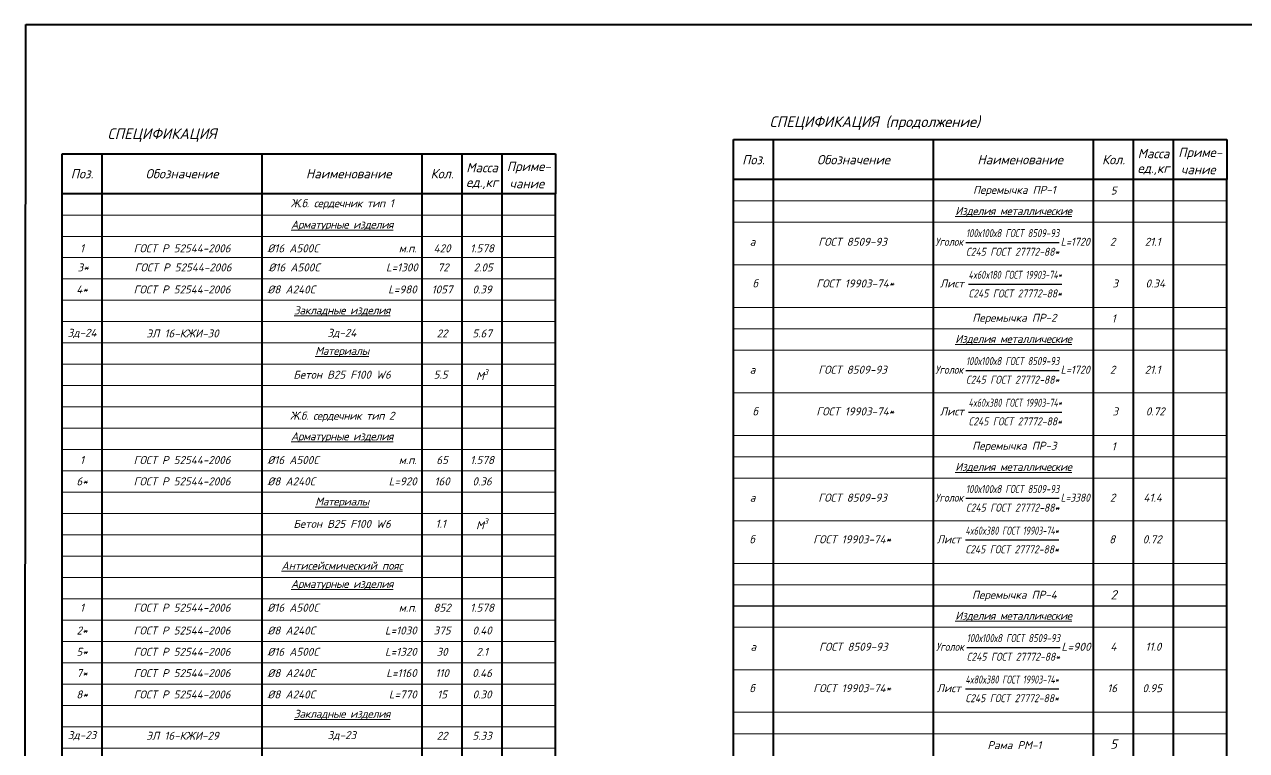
# Model space of a CAD drawing. Header units: millimetres. Extents: x -69292 to 68568, y 17750 to 120236.
# Drawn here: x -5269 to 40553, y 92992 to 120236 of the extents above; entities that cross this region are included whole.
import ezdxf
from ezdxf.enums import TextEntityAlignment as Align

# ---------------------------------------------------------------- set-up
doc = ezdxf.new("R2010")
doc.units = ezdxf.units.MM
doc.layers.get('0').update_dxf_attribs({"lineweight": 5})
doc.layers.add('#Текст', color=7, linetype='Continuous')
for name, color, linetype, lineweight in [('#Техт', 7, 'Continuous', 18), ('k_ Рамка', 251, 'Continuous', 40), ('Штриховка', 7, 'Continuous', 25)]:
    doc.layers.add(name, color=color, linetype=linetype, lineweight=lineweight)
doc.styles.add('STEP PR', font='isocpeui.ttf')

# ---------------------------------------------------------------- blocks, each defined once
blk = doc.blocks.new('vcBlockST6-2-1')
at = {"color": 0, "linetype": 'ByBlock', "lineweight": -2}
blk.add_line((87.5, -8), (122.5, -8), dxfattribs=at)
at = {"color": 0, "linetype": 'ByBlock', "lineweight": -2, "style": 'STEP PR', "flags": 1}
for tag in ['CLASS', 'GOST', 'FILE', 'IDD']:
    blk.add_attdef(tag, text='', height=300, dxfattribs=at).set_placement((0, 0), align=Align.RIGHT)
at = {"color": 0, "linetype": 'ByBlock', "lineweight": -2, "style": 'STEP PR'}
for tag, p, p2 in [('НАИМЕНОВАНИЕ', (87.5, -6), (122.5, -6)), ('ПОЗИЦИЯ', (0.75, -9.25), (14.25, -9.25)), ('ОБОЗНАЧЕНИЕ', (15.75, -9.25), (74.25, -9.25)), ('ПРОФИЛЬ', (76, -9.25), (86.5, -9.25)), ('ДЛИНА', (123, -9.25), (134, -9.25)), ('КОЛИЧЕСТВО', (135.75, -9.25), (149.25, -9.25)), ('МАССА', (150.75, -9.25), (164.25, -9.25)), ('ПРИМЕЧАНИЕ', (165.75, -9.25), (184.25, -9.25)), ('СТАЛЬ', (87.5, -13), (122.5, -13))]:
    blk.add_attdef(tag, text='', height=300, dxfattribs=at).set_placement(p, p2, align=Align.FIT)
blk = doc.blocks.new('vcBlockST6-1-1')
at = {"color": 0, "linetype": 'ByBlock', "lineweight": -2, "style": 'STEP PR', "flags": 1}
for tag in ['CLASS', 'GOST', 'FILE', 'IDD']:
    blk.add_attdef(tag, text='', height=300, dxfattribs=at).set_placement((0, 0), align=Align.RIGHT)
at = {"color": 0, "linetype": 'ByBlock', "lineweight": -2, "style": 'STEP PR'}
blk.add_attdef('ДЛИНА', text='', height=300, dxfattribs=at).set_placement((133, -6), align=Align.RIGHT)
for tag, p, p2 in [('ПОЗИЦИЯ', (0.75, -6), (14.25, -6)), ('ОБОЗНАЧЕНИЕ', (15.75, -6), (74.25, -6)), ('КОЛИЧЕСТВО', (135.75, -6), (149.25, -6)), ('МАССА', (150.75, -6), (164.25, -6)), ('ПРИМЕЧАНИЕ', (165.75, -6), (184.25, -6))]:
    blk.add_attdef(tag, text='', height=300, dxfattribs=at).set_placement(p, p2, align=Align.FIT)
blk.add_attdef('НАИМЕНОВАНИЕ', (77, -6), '', height=300, dxfattribs=at)

msp = doc.modelspace()

# ---------------------------------------------------------------- linework, layer by layer
at = {"color": 8, "lineweight": 13}
for p, q in [((39814.9, 114412.1), (21314.9, 114412.1)), ((39814.9, 113612.1), (21314.9, 113612.1)), ((39814.9, 113612.1), (21314.9, 113612.1)), ((14640.7, 113085.1), (-3859.3, 113085.1)), ((39814.9, 112812.1), (21314.9, 112812.1)), ((14640.7, 112285.1), (-3859.3, 112285.1)), ((14640.7, 111485.1), (-3859.3, 111485.1)), ((39814.9, 111212.1), (21314.9, 111212.1)), ((14640.7, 110685.1), (-3859.3, 110685.1)), ((14640.7, 109885.1), (-3859.3, 109885.1)), ((39814.9, 109612.1), (21314.9, 109612.1)), ((14640.7, 109085.1), (-3859.3, 109085.1)), ((39814.9, 108812.1), (21314.9, 108812.1)), ((14640.7, 108285.1), (-3859.3, 108285.1)), ((39814.9, 108012.1), (21314.9, 108012.1)), ((14640.7, 107485.1), (-3859.3, 107485.1)), ((14640.7, 106685.1), (-3859.3, 106685.1)), ((39814.9, 106412.1), (21314.9, 106412.1)), ((14640.7, 105885.1), (-3859.3, 105885.1)), ((14640.7, 105885.1), (-3859.3, 105885.1)), ((14640.7, 105085.1), (-3859.3, 105085.1)), ((39814.9, 104812.1), (21314.9, 104812.1)), ((14640.7, 104285.1), (-3859.3, 104285.1)), ((39814.9, 104012.1), (21314.9, 104012.1)), ((14640.7, 103485.1), (-3859.3, 103485.1)), ((39814.9, 103212.1), (21314.9, 103212.1)), ((14640.7, 102685.1), (-3859.3, 102685.1)), ((14640.7, 102685.1), (-3859.3, 102685.1)), ((14640.7, 101885.1), (-3859.3, 101885.1)), ((39814.9, 101612.1), (21314.9, 101612.1)), ((14640.7, 101085.1), (-3859.3, 101085.1)), ((14640.7, 100285.1), (-3859.3, 100285.1)), ((39814.9, 100012.1), (21314.9, 100012.1)), ((14640.7, 99485.1), (-3859.3, 99485.1)), ((14640.7, 99485.1), (-3859.3, 99485.1)), ((39814.9, 99212.1), (21314.9, 99212.1)), ((14640.7, 98685.1), (-3859.3, 98685.1)), ((39814.9, 98419.5), (21314.9, 98419.5)), ((39814.9, 98419.5), (21314.9, 98419.5)), ((39814.9, 98412.1), (21314.9, 98412.1)), ((14640.7, 97885.1), (-3859.3, 97885.1)), ((39814.9, 97619.5), (21314.9, 97619.5)), ((14640.7, 97085.1), (-3859.3, 97085.1)), ((14640.7, 96285.1), (-3859.3, 96285.1)), ((39814.9, 96019.5), (21314.9, 96019.5)), ((14640.7, 95485.1), (-3859.3, 95485.1)), ((14640.7, 94685.1), (-3859.3, 94685.1)), ((39814.9, 94426.8), (21314.9, 94426.8)), ((14640.7, 93885.1), (-3859.3, 93885.1)), ((39814.9, 93619.5), (21314.9, 93619.5)), ((39814.9, 93619.5), (21314.9, 93619.5)), ((14640.7, 93085.1), (-3859.3, 93085.1))]:
    msp.add_line(p, q, dxfattribs=at)
at = {"color": 3, "lineweight": 40}
msp.add_lwpolyline([(-5222.3, 120235.7), (68567.9, 120235.7), (68521.6, 66268.4), (-5268.6, 66268.4)], close=True, dxfattribs=at)
at = {"layer": 'k_ Рамка'}
for p, q in [((21314.9, 115912.1), (39814.9, 115912.1)), ((21314.9, 114412.1), (21314.9, 115912.1)), ((22814.9, 114412.1), (22814.9, 115912.1)), ((28814.9, 114412.1), (28814.9, 115912.1)), ((34814.9, 114412.1), (34814.9, 115912.1)), ((36314.9, 114412.1), (36314.9, 115912.1)), ((37814.9, 114412.1), (37814.9, 115912.1)), ((39814.9, 115912.1), (39814.9, 114412.1)), ((-3859.3, 115385.1), (14640.7, 115385.1)), ((-3859.3, 113885.1), (-3859.3, 115385.1)), ((-2359.3, 113885.1), (-2359.3, 115385.1)), ((3640.7, 113885.1), (3640.7, 115385.1)), ((9640.7, 113885.1), (9640.7, 115385.1)), ((11140.7, 113885.1), (11140.7, 115385.1)), ((12640.7, 113885.1), (12640.7, 115385.1)), ((14640.7, 115385.1), (14640.7, 113885.1)), ((21314.9, 75219.5), (21314.9, 114412.1)), ((39814.9, 114412.1), (21314.9, 114412.1)), ((22814.9, 76019.5), (22814.9, 114412.1)), ((28814.9, 76019.5), (28814.9, 114412.1)), ((34814.9, 76019.5), (34814.9, 114412.1)), ((36314.9, 76019.5), (36314.9, 114412.1)), ((37814.9, 76019.5), (37814.9, 114412.1)), ((39814.9, 75219.5), (39814.9, 114412.1)), ((-3859.3, 74685.1), (-3859.3, 113885.1)), ((14640.7, 113885.1), (-3859.3, 113885.1)), ((-2359.3, 74685.1), (-2359.3, 113885.1)), ((3640.7, 77885.1), (3640.7, 113885.1)), ((9640.7, 74685.1), (9640.7, 113885.1)), ((11140.7, 74685.1), (11140.7, 113885.1)), ((12640.7, 74685.1), (12640.7, 113885.1)), ((14640.7, 74685.1), (14640.7, 113885.1))]:
    msp.add_line(p, q, dxfattribs=at)

# ---------------------------------------------------------------- block references
at = {"layer": '#Текст'}
ref = msp.add_blockref('vcBlockST6-1-1', (-3859.3, 112285.1), dxfattribs=dict(at, xscale=100, yscale=100))
ref.add_attrib('ПОЗИЦИЯ', '1', dxfattribs={"layer": '0', "color": 0, "linetype": 'ByBlock', "lineweight": -2, "height": 300, "style": 'STEP PR'}).set_placement((-3109.3, 111685.1), align=Align.CENTER)
ref.add_attrib('ОБОЗНАЧЕНИЕ', 'ГОСТ Р 52544-2006', dxfattribs={"layer": '0', "color": 0, "linetype": 'ByBlock', "lineweight": -2, "height": 300, "style": 'STEP PR'}).set_placement((640.7, 111685.1), align=Align.CENTER)
ref.add_attrib('НАИМЕНОВАНИЕ', '%%C16 A500C', (3840.7, 111685.1), dxfattribs={"layer": '0', "color": 0, "linetype": 'ByBlock', "lineweight": -2, "height": 300, "style": 'STEP PR'})
ref.add_attrib('ДЛИНА', 'м.п.', dxfattribs={"layer": '0', "color": 0, "linetype": 'ByBlock', "lineweight": -2, "height": 300, "style": 'STEP PR'}).set_placement((9440.7, 111685.1), align=Align.RIGHT)
ref.add_attrib('КОЛИЧЕСТВО', '420', dxfattribs={"layer": '0', "color": 0, "linetype": 'ByBlock', "lineweight": -2, "height": 300, "style": 'STEP PR'}).set_placement((10390.7, 111685.1), align=Align.CENTER)
ref.add_attrib('МАССА', '1.578', dxfattribs={"layer": '0', "color": 0, "linetype": 'ByBlock', "lineweight": -2, "height": 300, "style": 'STEP PR'}).set_placement((11890.7, 111685.1), align=Align.CENTER)
ref = msp.add_blockref('vcBlockST6-1-1', (-3820.4, 111568.8), dxfattribs=dict(at, xscale=100, yscale=100))
ref.add_attrib('ПОЗИЦИЯ', '3*', dxfattribs={"layer": '0', "color": 0, "linetype": 'ByBlock', "lineweight": -2, "height": 300, "style": 'STEP PR'}).set_placement((-3070.4, 110968.8), align=Align.CENTER)
ref.add_attrib('ОБОЗНАЧЕНИЕ', 'ГОСТ Р 52544-2006', dxfattribs={"layer": '0', "color": 0, "linetype": 'ByBlock', "lineweight": -2, "height": 300, "style": 'STEP PR'}).set_placement((679.6, 110968.8), align=Align.CENTER)
ref.add_attrib('НАИМЕНОВАНИЕ', '%%C16 A500C', (3879.6, 110968.8), dxfattribs={"layer": '0', "color": 0, "linetype": 'ByBlock', "lineweight": -2, "height": 300, "style": 'STEP PR'})
ref.add_attrib('ДЛИНА', 'L=1300', dxfattribs={"layer": '0', "color": 0, "linetype": 'ByBlock', "lineweight": -2, "height": 300, "style": 'STEP PR'}).set_placement((9479.6, 110968.8), align=Align.RIGHT)
ref.add_attrib('КОЛИЧЕСТВО', '72', dxfattribs={"layer": '0', "color": 0, "linetype": 'ByBlock', "lineweight": -2, "height": 300, "style": 'STEP PR'}).set_placement((10429.6, 110968.8), align=Align.CENTER)
ref.add_attrib('МАССА', '2.05', dxfattribs={"layer": '0', "color": 0, "linetype": 'ByBlock', "lineweight": -2, "height": 300, "style": 'STEP PR'}).set_placement((11929.6, 110968.8), align=Align.CENTER)
ref = msp.add_blockref('vcBlockST6-1-1', (-3859.3, 110741.6), dxfattribs=dict(at, xscale=100, yscale=100))
ref.add_attrib('ПОЗИЦИЯ', '4*', dxfattribs={"layer": '0', "color": 0, "linetype": 'ByBlock', "lineweight": -2, "height": 300, "style": 'STEP PR'}).set_placement((-3109.3, 110141.6), align=Align.CENTER)
ref.add_attrib('ОБОЗНАЧЕНИЕ', 'ГОСТ Р 52544-2006', dxfattribs={"layer": '0', "color": 0, "linetype": 'ByBlock', "lineweight": -2, "height": 300, "style": 'STEP PR'}).set_placement((640.7, 110141.6), align=Align.CENTER)
ref.add_attrib('НАИМЕНОВАНИЕ', '%%C8 A240C', (3840.7, 110141.6), dxfattribs={"layer": '0', "color": 0, "linetype": 'ByBlock', "lineweight": -2, "height": 300, "style": 'STEP PR'})
ref.add_attrib('ДЛИНА', 'L=980', dxfattribs={"layer": '0', "color": 0, "linetype": 'ByBlock', "lineweight": -2, "height": 300, "style": 'STEP PR'}).set_placement((9440.7, 110141.6), align=Align.RIGHT)
ref.add_attrib('КОЛИЧЕСТВО', '1057', dxfattribs={"layer": '0', "color": 0, "linetype": 'ByBlock', "lineweight": -2, "height": 300, "style": 'STEP PR'}).set_placement((10390.7, 110141.6), align=Align.CENTER)
ref.add_attrib('МАССА', '0.39', dxfattribs={"layer": '0', "color": 0, "linetype": 'ByBlock', "lineweight": -2, "height": 300, "style": 'STEP PR'}).set_placement((11890.7, 110141.6), align=Align.CENTER)
ref = msp.add_blockref('vcBlockST6-1-1', (-3859.3, 104341.6), dxfattribs=dict(at, xscale=100, yscale=100))
ref.add_attrib('ПОЗИЦИЯ', '1', dxfattribs={"layer": '0', "color": 0, "linetype": 'ByBlock', "lineweight": -2, "height": 300, "style": 'STEP PR'}).set_placement((-3109.3, 103741.6), align=Align.CENTER)
ref.add_attrib('ОБОЗНАЧЕНИЕ', 'ГОСТ Р 52544-2006', dxfattribs={"layer": '0', "color": 0, "linetype": 'ByBlock', "lineweight": -2, "height": 300, "style": 'STEP PR'}).set_placement((640.7, 103741.6), align=Align.CENTER)
ref.add_attrib('НАИМЕНОВАНИЕ', '%%C16 A500C', (3840.7, 103741.6), dxfattribs={"layer": '0', "color": 0, "linetype": 'ByBlock', "lineweight": -2, "height": 300, "style": 'STEP PR'})
ref.add_attrib('ДЛИНА', 'м.п.', dxfattribs={"layer": '0', "color": 0, "linetype": 'ByBlock', "lineweight": -2, "height": 300, "style": 'STEP PR'}).set_placement((9440.7, 103741.6), align=Align.RIGHT)
ref.add_attrib('КОЛИЧЕСТВО', '65', dxfattribs={"layer": '0', "color": 0, "linetype": 'ByBlock', "lineweight": -2, "height": 300, "style": 'STEP PR'}).set_placement((10390.7, 103741.6), align=Align.CENTER)
ref.add_attrib('МАССА', '1.578', dxfattribs={"layer": '0', "color": 0, "linetype": 'ByBlock', "lineweight": -2, "height": 300, "style": 'STEP PR'}).set_placement((11890.7, 103741.6), align=Align.CENTER)
ref = msp.add_blockref('vcBlockST6-1-1', (-3859.3, 103541.6), dxfattribs=dict(at, xscale=100, yscale=100))
ref.add_attrib('ПОЗИЦИЯ', '6*', dxfattribs={"layer": '0', "color": 0, "linetype": 'ByBlock', "lineweight": -2, "height": 300, "style": 'STEP PR'}).set_placement((-3109.3, 102941.6), align=Align.CENTER)
ref.add_attrib('ОБОЗНАЧЕНИЕ', 'ГОСТ Р 52544-2006', dxfattribs={"layer": '0', "color": 0, "linetype": 'ByBlock', "lineweight": -2, "height": 300, "style": 'STEP PR'}).set_placement((640.7, 102941.6), align=Align.CENTER)
ref.add_attrib('НАИМЕНОВАНИЕ', '%%C8 A240C', (3840.7, 102941.6), dxfattribs={"layer": '0', "color": 0, "linetype": 'ByBlock', "lineweight": -2, "height": 300, "style": 'STEP PR'})
ref.add_attrib('ДЛИНА', 'L=920', dxfattribs={"layer": '0', "color": 0, "linetype": 'ByBlock', "lineweight": -2, "height": 300, "style": 'STEP PR'}).set_placement((9440.7, 102941.6), align=Align.RIGHT)
ref.add_attrib('КОЛИЧЕСТВО', '160', dxfattribs={"layer": '0', "color": 0, "linetype": 'ByBlock', "lineweight": -2, "height": 300, "style": 'STEP PR'}).set_placement((10390.7, 102941.6), align=Align.CENTER)
ref.add_attrib('МАССА', '0.36', dxfattribs={"layer": '0', "color": 0, "linetype": 'ByBlock', "lineweight": -2, "height": 300, "style": 'STEP PR'}).set_placement((11890.7, 102941.6), align=Align.CENTER)
ref = msp.add_blockref('vcBlockST6-1-1', (-3859.3, 98802.8), dxfattribs=dict(at, xscale=100, yscale=100))
ref.add_attrib('ПОЗИЦИЯ', '1', dxfattribs={"layer": '0', "color": 0, "linetype": 'ByBlock', "lineweight": -2, "height": 300, "style": 'STEP PR'}).set_placement((-3109.3, 98202.8), align=Align.CENTER)
ref.add_attrib('ОБОЗНАЧЕНИЕ', 'ГОСТ Р 52544-2006', dxfattribs={"layer": '0', "color": 0, "linetype": 'ByBlock', "lineweight": -2, "height": 300, "style": 'STEP PR'}).set_placement((640.7, 98202.8), align=Align.CENTER)
ref.add_attrib('НАИМЕНОВАНИЕ', '%%C16 A500C', (3840.7, 98202.8), dxfattribs={"layer": '0', "color": 0, "linetype": 'ByBlock', "lineweight": -2, "height": 300, "style": 'STEP PR'})
ref.add_attrib('ДЛИНА', 'м.п.', dxfattribs={"layer": '0', "color": 0, "linetype": 'ByBlock', "lineweight": -2, "height": 300, "style": 'STEP PR'}).set_placement((9440.7, 98202.8), align=Align.RIGHT)
ref.add_attrib('КОЛИЧЕСТВО', '852', dxfattribs={"layer": '0', "color": 0, "linetype": 'ByBlock', "lineweight": -2, "height": 300, "style": 'STEP PR'}).set_placement((10390.7, 98202.8), align=Align.CENTER)
ref.add_attrib('МАССА', '1.578', dxfattribs={"layer": '0', "color": 0, "linetype": 'ByBlock', "lineweight": -2, "height": 300, "style": 'STEP PR'}).set_placement((11890.7, 98202.8), align=Align.CENTER)
ref = msp.add_blockref('vcBlockST6-1-1', (-3859.3, 97946.3), dxfattribs=dict(at, xscale=100, yscale=100))
ref.add_attrib('ПОЗИЦИЯ', '2*', dxfattribs={"layer": '0', "color": 0, "linetype": 'ByBlock', "lineweight": -2, "height": 300, "style": 'STEP PR'}).set_placement((-3109.3, 97346.3), align=Align.CENTER)
ref.add_attrib('ОБОЗНАЧЕНИЕ', 'ГОСТ Р 52544-2006', dxfattribs={"layer": '0', "color": 0, "linetype": 'ByBlock', "lineweight": -2, "height": 300, "style": 'STEP PR'}).set_placement((640.7, 97346.3), align=Align.CENTER)
ref.add_attrib('НАИМЕНОВАНИЕ', '%%C8 A240C', (3840.7, 97346.3), dxfattribs={"layer": '0', "color": 0, "linetype": 'ByBlock', "lineweight": -2, "height": 300, "style": 'STEP PR'})
ref.add_attrib('ДЛИНА', 'L=1030', dxfattribs={"layer": '0', "color": 0, "linetype": 'ByBlock', "lineweight": -2, "height": 300, "style": 'STEP PR'}).set_placement((9440.7, 97346.3), align=Align.RIGHT)
ref.add_attrib('КОЛИЧЕСТВО', '375', dxfattribs={"layer": '0', "color": 0, "linetype": 'ByBlock', "lineweight": -2, "height": 300, "style": 'STEP PR'}).set_placement((10390.7, 97346.3), align=Align.CENTER)
ref.add_attrib('МАССА', '0.40', dxfattribs={"layer": '0', "color": 0, "linetype": 'ByBlock', "lineweight": -2, "height": 300, "style": 'STEP PR'}).set_placement((11890.7, 97346.3), align=Align.CENTER)
ref = msp.add_blockref('vcBlockST6-1-1', (-3859.3, 97146.3), dxfattribs=dict(at, xscale=100, yscale=100))
ref.add_attrib('ПОЗИЦИЯ', '5*', dxfattribs={"layer": '0', "color": 0, "linetype": 'ByBlock', "lineweight": -2, "height": 300, "style": 'STEP PR'}).set_placement((-3109.3, 96546.3), align=Align.CENTER)
ref.add_attrib('ОБОЗНАЧЕНИЕ', 'ГОСТ Р 52544-2006', dxfattribs={"layer": '0', "color": 0, "linetype": 'ByBlock', "lineweight": -2, "height": 300, "style": 'STEP PR'}).set_placement((640.7, 96546.3), align=Align.CENTER)
ref.add_attrib('НАИМЕНОВАНИЕ', '%%C16 A500C', (3840.7, 96546.3), dxfattribs={"layer": '0', "color": 0, "linetype": 'ByBlock', "lineweight": -2, "height": 300, "style": 'STEP PR'})
ref.add_attrib('ДЛИНА', 'L=1320', dxfattribs={"layer": '0', "color": 0, "linetype": 'ByBlock', "lineweight": -2, "height": 300, "style": 'STEP PR'}).set_placement((9440.7, 96546.3), align=Align.RIGHT)
ref.add_attrib('КОЛИЧЕСТВО', '30', dxfattribs={"layer": '0', "color": 0, "linetype": 'ByBlock', "lineweight": -2, "height": 300, "style": 'STEP PR'}).set_placement((10390.7, 96546.3), align=Align.CENTER)
ref.add_attrib('МАССА', '2.1', dxfattribs={"layer": '0', "color": 0, "linetype": 'ByBlock', "lineweight": -2, "height": 300, "style": 'STEP PR'}).set_placement((11890.7, 96546.3), align=Align.CENTER)
ref = msp.add_blockref('vcBlockST6-1-1', (-3859.3, 96346.3), dxfattribs=dict(at, xscale=100, yscale=100))
ref.add_attrib('ПОЗИЦИЯ', '7*', dxfattribs={"layer": '0', "color": 0, "linetype": 'ByBlock', "lineweight": -2, "height": 300, "style": 'STEP PR'}).set_placement((-3109.3, 95746.3), align=Align.CENTER)
ref.add_attrib('ОБОЗНАЧЕНИЕ', 'ГОСТ Р 52544-2006', dxfattribs={"layer": '0', "color": 0, "linetype": 'ByBlock', "lineweight": -2, "height": 300, "style": 'STEP PR'}).set_placement((640.7, 95746.3), align=Align.CENTER)
ref.add_attrib('НАИМЕНОВАНИЕ', '%%C8 A240C', (3840.7, 95746.3), dxfattribs={"layer": '0', "color": 0, "linetype": 'ByBlock', "lineweight": -2, "height": 300, "style": 'STEP PR'})
ref.add_attrib('ДЛИНА', 'L=1160', dxfattribs={"layer": '0', "color": 0, "linetype": 'ByBlock', "lineweight": -2, "height": 300, "style": 'STEP PR'}).set_placement((9440.7, 95746.3), align=Align.RIGHT)
ref.add_attrib('КОЛИЧЕСТВО', '110', dxfattribs={"layer": '0', "color": 0, "linetype": 'ByBlock', "lineweight": -2, "height": 300, "style": 'STEP PR'}).set_placement((10390.7, 95746.3), align=Align.CENTER)
ref.add_attrib('МАССА', '0.46', dxfattribs={"layer": '0', "color": 0, "linetype": 'ByBlock', "lineweight": -2, "height": 300, "style": 'STEP PR'}).set_placement((11890.7, 95746.3), align=Align.CENTER)
ref = msp.add_blockref('vcBlockST6-1-1', (-3859.3, 95546.3), dxfattribs=dict(at, xscale=100, yscale=100))
ref.add_attrib('ПОЗИЦИЯ', '8*', dxfattribs={"layer": '0', "color": 0, "linetype": 'ByBlock', "lineweight": -2, "height": 300, "style": 'STEP PR'}).set_placement((-3109.3, 94946.3), align=Align.CENTER)
ref.add_attrib('ОБОЗНАЧЕНИЕ', 'ГОСТ Р 52544-2006', dxfattribs={"layer": '0', "color": 0, "linetype": 'ByBlock', "lineweight": -2, "height": 300, "style": 'STEP PR'}).set_placement((640.7, 94946.3), align=Align.CENTER)
ref.add_attrib('НАИМЕНОВАНИЕ', '%%C8 A240C', (3840.7, 94946.3), dxfattribs={"layer": '0', "color": 0, "linetype": 'ByBlock', "lineweight": -2, "height": 300, "style": 'STEP PR'})
ref.add_attrib('ДЛИНА', 'L=770', dxfattribs={"layer": '0', "color": 0, "linetype": 'ByBlock', "lineweight": -2, "height": 300, "style": 'STEP PR'}).set_placement((9440.7, 94946.3), align=Align.RIGHT)
ref.add_attrib('КОЛИЧЕСТВО', '15', dxfattribs={"layer": '0', "color": 0, "linetype": 'ByBlock', "lineweight": -2, "height": 300, "style": 'STEP PR'}).set_placement((10390.7, 94946.3), align=Align.CENTER)
ref.add_attrib('МАССА', '0.30', dxfattribs={"layer": '0', "color": 0, "linetype": 'ByBlock', "lineweight": -2, "height": 300, "style": 'STEP PR'}).set_placement((11890.7, 94946.3), align=Align.CENTER)
at = {"layer": 'Штриховка'}
ref = msp.add_blockref('vcBlockST6-2-1', (21282.9, 112856.1), dxfattribs=dict(at, xscale=100, yscale=100))
ref.add_attrib('ПОЗИЦИЯ', 'a', dxfattribs={"layer": '0', "color": 0, "linetype": 'ByBlock', "lineweight": -2, "height": 300, "style": 'STEP PR'}).set_placement((22032.9, 111931.1), align=Align.CENTER)
ref.add_attrib('ОБОЗНАЧЕНИЕ', 'ГОСТ 8509-93', dxfattribs={"layer": '0', "color": 0, "linetype": 'ByBlock', "lineweight": -2, "height": 300, "style": 'STEP PR'}).set_placement((25782.9, 111931.1), align=Align.CENTER)
ref.add_attrib('ПРОФИЛЬ', 'Уголок', dxfattribs={"layer": '0', "color": 0, "linetype": 'ByBlock', "lineweight": -2, "height": 300, "style": 'STEP PR', "width": 0.773999}).set_placement((28882.9, 111931.1), (29932.9, 111931.1), align=Align.FIT)
ref.add_attrib('НАИМЕНОВАНИЕ', '100х100х8 ГОСТ 8509-93', dxfattribs={"layer": '0', "color": 0, "linetype": 'ByBlock', "lineweight": -2, "height": 300, "style": 'STEP PR', "width": 0.746124}).set_placement((30032.9, 112256.1), (33532.9, 112256.1), align=Align.FIT)
ref.add_attrib('СТАЛЬ', 'С245 ГОСТ 27772-88*', dxfattribs={"layer": '0', "color": 0, "linetype": 'ByBlock', "lineweight": -2, "height": 300, "style": 'STEP PR', "width": 0.832342}).set_placement((30032.9, 111556.1), (33532.9, 111556.1), align=Align.FIT)
ref.add_attrib('ДЛИНА', 'L=1720', dxfattribs={"layer": '0', "color": 0, "linetype": 'ByBlock', "lineweight": -2, "height": 300, "style": 'STEP PR', "width": 0.870817}).set_placement((33582.9, 111931.1), (34682.9, 111931.1), align=Align.FIT)
ref.add_attrib('КОЛИЧЕСТВО', '2', dxfattribs={"layer": '0', "color": 0, "linetype": 'ByBlock', "lineweight": -2, "height": 300, "style": 'STEP PR'}).set_placement((35532.9, 111931.1), align=Align.CENTER)
ref.add_attrib('МАССА', '21.1', dxfattribs={"layer": '0', "color": 0, "linetype": 'ByBlock', "lineweight": -2, "height": 300, "style": 'STEP PR'}).set_placement((37032.9, 111931.1), align=Align.CENTER)
ref = msp.add_blockref('vcBlockST6-2-1', (21380.5, 111292.1), dxfattribs=dict(at, xscale=100, yscale=100))
ref.add_attrib('ПОЗИЦИЯ', 'б', dxfattribs={"layer": '0', "color": 0, "linetype": 'ByBlock', "lineweight": -2, "height": 300, "style": 'STEP PR'}).set_placement((22130.5, 110367.1), align=Align.CENTER)
ref.add_attrib('ОБОЗНАЧЕНИЕ', 'ГОСТ 19903-74*', dxfattribs={"layer": '0', "color": 0, "linetype": 'ByBlock', "lineweight": -2, "height": 300, "style": 'STEP PR'}).set_placement((25880.5, 110367.1), align=Align.CENTER)
ref.add_attrib('ПРОФИЛЬ', 'Лист', dxfattribs={"layer": '0', "color": 0, "linetype": 'ByBlock', "lineweight": -2, "height": 300, "style": 'STEP PR'}).set_placement((29505.5, 110367.1), align=Align.CENTER)
ref.add_attrib('НАИМЕНОВАНИЕ', '4x60x180 ГОСТ 19903-74*', dxfattribs={"layer": '0', "color": 0, "linetype": 'ByBlock', "lineweight": -2, "height": 300, "style": 'STEP PR', "width": 0.702619}).set_placement((30130.5, 110692.1), (33630.5, 110692.1), align=Align.FIT)
ref.add_attrib('СТАЛЬ', 'С245 ГОСТ 27772-88*', dxfattribs={"layer": '0', "color": 0, "linetype": 'ByBlock', "lineweight": -2, "height": 300, "style": 'STEP PR', "width": 0.832342}).set_placement((30130.5, 109992.1), (33630.5, 109992.1), align=Align.FIT)
ref.add_attrib('КОЛИЧЕСТВО', '3', dxfattribs={"layer": '0', "color": 0, "linetype": 'ByBlock', "lineweight": -2, "height": 300, "style": 'STEP PR'}).set_placement((35630.5, 110367.1), align=Align.CENTER)
ref.add_attrib('МАССА', '0.34', dxfattribs={"layer": '0', "color": 0, "linetype": 'ByBlock', "lineweight": -2, "height": 300, "style": 'STEP PR'}).set_placement((37130.5, 110367.1), align=Align.CENTER)
ref = msp.add_blockref('vcBlockST6-2-1', (21282.9, 108056.1), dxfattribs=dict(at, xscale=100, yscale=100))
ref.add_attrib('ПОЗИЦИЯ', 'a', dxfattribs={"layer": '0', "color": 0, "linetype": 'ByBlock', "lineweight": -2, "height": 300, "style": 'STEP PR'}).set_placement((22032.9, 107131.1), align=Align.CENTER)
ref.add_attrib('ОБОЗНАЧЕНИЕ', 'ГОСТ 8509-93', dxfattribs={"layer": '0', "color": 0, "linetype": 'ByBlock', "lineweight": -2, "height": 300, "style": 'STEP PR'}).set_placement((25782.9, 107131.1), align=Align.CENTER)
ref.add_attrib('ПРОФИЛЬ', 'Уголок', dxfattribs={"layer": '0', "color": 0, "linetype": 'ByBlock', "lineweight": -2, "height": 300, "style": 'STEP PR', "width": 0.773999}).set_placement((28882.9, 107131.1), (29932.9, 107131.1), align=Align.FIT)
ref.add_attrib('НАИМЕНОВАНИЕ', '100х100х8 ГОСТ 8509-93', dxfattribs={"layer": '0', "color": 0, "linetype": 'ByBlock', "lineweight": -2, "height": 300, "style": 'STEP PR', "width": 0.746124}).set_placement((30032.9, 107456.1), (33532.9, 107456.1), align=Align.FIT)
ref.add_attrib('СТАЛЬ', 'С245 ГОСТ 27772-88*', dxfattribs={"layer": '0', "color": 0, "linetype": 'ByBlock', "lineweight": -2, "height": 300, "style": 'STEP PR', "width": 0.832342}).set_placement((30032.9, 106756.1), (33532.9, 106756.1), align=Align.FIT)
ref.add_attrib('ДЛИНА', 'L=1720', dxfattribs={"layer": '0', "color": 0, "linetype": 'ByBlock', "lineweight": -2, "height": 300, "style": 'STEP PR', "width": 0.870817}).set_placement((33582.9, 107131.1), (34682.9, 107131.1), align=Align.FIT)
ref.add_attrib('КОЛИЧЕСТВО', '2', dxfattribs={"layer": '0', "color": 0, "linetype": 'ByBlock', "lineweight": -2, "height": 300, "style": 'STEP PR'}).set_placement((35532.9, 107131.1), align=Align.CENTER)
ref.add_attrib('МАССА', '21.1', dxfattribs={"layer": '0', "color": 0, "linetype": 'ByBlock', "lineweight": -2, "height": 300, "style": 'STEP PR'}).set_placement((37032.9, 107131.1), align=Align.CENTER)
ref = msp.add_blockref('vcBlockST6-2-1', (21380.5, 106492.1), dxfattribs=dict(at, xscale=100, yscale=100))
ref.add_attrib('ПОЗИЦИЯ', 'б', dxfattribs={"layer": '0', "color": 0, "linetype": 'ByBlock', "lineweight": -2, "height": 300, "style": 'STEP PR'}).set_placement((22130.5, 105567.1), align=Align.CENTER)
ref.add_attrib('ОБОЗНАЧЕНИЕ', 'ГОСТ 19903-74*', dxfattribs={"layer": '0', "color": 0, "linetype": 'ByBlock', "lineweight": -2, "height": 300, "style": 'STEP PR'}).set_placement((25880.5, 105567.1), align=Align.CENTER)
ref.add_attrib('ПРОФИЛЬ', 'Лист', dxfattribs={"layer": '0', "color": 0, "linetype": 'ByBlock', "lineweight": -2, "height": 300, "style": 'STEP PR'}).set_placement((29505.5, 105567.1), align=Align.CENTER)
ref.add_attrib('НАИМЕНОВАНИЕ', '4x60x380 ГОСТ 19903-74*', dxfattribs={"layer": '0', "color": 0, "linetype": 'ByBlock', "lineweight": -2, "height": 300, "style": 'STEP PR', "width": 0.693944}).set_placement((30130.5, 105892.1), (33630.5, 105892.1), align=Align.FIT)
ref.add_attrib('СТАЛЬ', 'С245 ГОСТ 27772-88*', dxfattribs={"layer": '0', "color": 0, "linetype": 'ByBlock', "lineweight": -2, "height": 300, "style": 'STEP PR', "width": 0.832342}).set_placement((30130.5, 105192.1), (33630.5, 105192.1), align=Align.FIT)
ref.add_attrib('КОЛИЧЕСТВО', '3', dxfattribs={"layer": '0', "color": 0, "linetype": 'ByBlock', "lineweight": -2, "height": 300, "style": 'STEP PR'}).set_placement((35630.5, 105567.1), align=Align.CENTER)
ref.add_attrib('МАССА', '0.72', dxfattribs={"layer": '0', "color": 0, "linetype": 'ByBlock', "lineweight": -2, "height": 300, "style": 'STEP PR'}).set_placement((37130.5, 105567.1), align=Align.CENTER)
ref = msp.add_blockref('vcBlockST6-2-1', (21282.9, 103256.1), dxfattribs=dict(at, xscale=100, yscale=100))
ref.add_attrib('ПОЗИЦИЯ', 'a', dxfattribs={"layer": '0', "color": 0, "linetype": 'ByBlock', "lineweight": -2, "height": 300, "style": 'STEP PR'}).set_placement((22032.9, 102331.1), align=Align.CENTER)
ref.add_attrib('ОБОЗНАЧЕНИЕ', 'ГОСТ 8509-93', dxfattribs={"layer": '0', "color": 0, "linetype": 'ByBlock', "lineweight": -2, "height": 300, "style": 'STEP PR'}).set_placement((25782.9, 102331.1), align=Align.CENTER)
ref.add_attrib('ПРОФИЛЬ', 'Уголок', dxfattribs={"layer": '0', "color": 0, "linetype": 'ByBlock', "lineweight": -2, "height": 300, "style": 'STEP PR', "width": 0.773999}).set_placement((28882.9, 102331.1), (29932.9, 102331.1), align=Align.FIT)
ref.add_attrib('НАИМЕНОВАНИЕ', '100х100х8 ГОСТ 8509-93', dxfattribs={"layer": '0', "color": 0, "linetype": 'ByBlock', "lineweight": -2, "height": 300, "style": 'STEP PR', "width": 0.746124}).set_placement((30032.9, 102656.1), (33532.9, 102656.1), align=Align.FIT)
ref.add_attrib('СТАЛЬ', 'С245 ГОСТ 27772-88*', dxfattribs={"layer": '0', "color": 0, "linetype": 'ByBlock', "lineweight": -2, "height": 300, "style": 'STEP PR', "width": 0.832342}).set_placement((30032.9, 101956.1), (33532.9, 101956.1), align=Align.FIT)
ref.add_attrib('ДЛИНА', 'L=3380', dxfattribs={"layer": '0', "color": 0, "linetype": 'ByBlock', "lineweight": -2, "height": 300, "style": 'STEP PR', "width": 0.829904}).set_placement((33582.9, 102331.1), (34682.9, 102331.1), align=Align.FIT)
ref.add_attrib('КОЛИЧЕСТВО', '2', dxfattribs={"layer": '0', "color": 0, "linetype": 'ByBlock', "lineweight": -2, "height": 300, "style": 'STEP PR'}).set_placement((35532.9, 102331.1), align=Align.CENTER)
ref.add_attrib('МАССА', '41.4', dxfattribs={"layer": '0', "color": 0, "linetype": 'ByBlock', "lineweight": -2, "height": 300, "style": 'STEP PR'}).set_placement((37032.9, 102331.1), align=Align.CENTER)
ref = msp.add_blockref('vcBlockST6-2-1', (21264.6, 101692.1), dxfattribs=dict(at, xscale=100, yscale=100))
ref.add_attrib('ПОЗИЦИЯ', 'б', dxfattribs={"layer": '0', "color": 0, "linetype": 'ByBlock', "lineweight": -2, "height": 300, "style": 'STEP PR'}).set_placement((22014.6, 100767.1), align=Align.CENTER)
ref.add_attrib('ОБОЗНАЧЕНИЕ', 'ГОСТ 19903-74*', dxfattribs={"layer": '0', "color": 0, "linetype": 'ByBlock', "lineweight": -2, "height": 300, "style": 'STEP PR'}).set_placement((25764.6, 100767.1), align=Align.CENTER)
ref.add_attrib('ПРОФИЛЬ', 'Лист', dxfattribs={"layer": '0', "color": 0, "linetype": 'ByBlock', "lineweight": -2, "height": 300, "style": 'STEP PR'}).set_placement((29389.6, 100767.1), align=Align.CENTER)
ref.add_attrib('НАИМЕНОВАНИЕ', '4x60x380 ГОСТ 19903-74*', dxfattribs={"layer": '0', "color": 0, "linetype": 'ByBlock', "lineweight": -2, "height": 300, "style": 'STEP PR', "width": 0.693944}).set_placement((30014.6, 101092.1), (33514.6, 101092.1), align=Align.FIT)
ref.add_attrib('СТАЛЬ', 'С245 ГОСТ 27772-88*', dxfattribs={"layer": '0', "color": 0, "linetype": 'ByBlock', "lineweight": -2, "height": 300, "style": 'STEP PR', "width": 0.832342}).set_placement((30014.6, 100392.1), (33514.6, 100392.1), align=Align.FIT)
ref.add_attrib('КОЛИЧЕСТВО', '8', dxfattribs={"layer": '0', "color": 0, "linetype": 'ByBlock', "lineweight": -2, "height": 300, "style": 'STEP PR'}).set_placement((35514.6, 100767.1), align=Align.CENTER)
ref.add_attrib('МАССА', '0.72', dxfattribs={"layer": '0', "color": 0, "linetype": 'ByBlock', "lineweight": -2, "height": 300, "style": 'STEP PR'}).set_placement((37014.6, 100767.1), align=Align.CENTER)
ref = msp.add_blockref('vcBlockST6-2-1', (21310.2, 97662.1), dxfattribs=dict(at, xscale=100, yscale=100))
ref.add_attrib('ПОЗИЦИЯ', 'а', dxfattribs={"layer": '0', "color": 0, "linetype": 'ByBlock', "lineweight": -2, "height": 300, "style": 'STEP PR'}).set_placement((22060.2, 96737.1), align=Align.CENTER)
ref.add_attrib('ОБОЗНАЧЕНИЕ', 'ГОСТ 8509-93', dxfattribs={"layer": '0', "color": 0, "linetype": 'ByBlock', "lineweight": -2, "height": 300, "style": 'STEP PR'}).set_placement((25810.2, 96737.1), align=Align.CENTER)
ref.add_attrib('ПРОФИЛЬ', 'Уголок', dxfattribs={"layer": '0', "color": 0, "linetype": 'ByBlock', "lineweight": -2, "height": 300, "style": 'STEP PR', "width": 0.773999}).set_placement((28910.2, 96737.1), (29960.2, 96737.1), align=Align.FIT)
ref.add_attrib('НАИМЕНОВАНИЕ', '100х100х8 ГОСТ 8509-93', dxfattribs={"layer": '0', "color": 0, "linetype": 'ByBlock', "lineweight": -2, "height": 300, "style": 'STEP PR', "width": 0.746124}).set_placement((30060.2, 97062.1), (33560.2, 97062.1), align=Align.FIT)
ref.add_attrib('СТАЛЬ', 'С245 ГОСТ 27772-88*', dxfattribs={"layer": '0', "color": 0, "linetype": 'ByBlock', "lineweight": -2, "height": 300, "style": 'STEP PR', "width": 0.832342}).set_placement((30060.2, 96362.1), (33560.2, 96362.1), align=Align.FIT)
ref.add_attrib('ДЛИНА', 'L=900', dxfattribs={"layer": '0', "color": 0, "linetype": 'ByBlock', "lineweight": -2, "height": 300, "style": 'STEP PR', "width": 0.992821}).set_placement((33610.2, 96737.1), (34710.2, 96737.1), align=Align.FIT)
ref.add_attrib('КОЛИЧЕСТВО', '4', dxfattribs={"layer": '0', "color": 0, "linetype": 'ByBlock', "lineweight": -2, "height": 300, "style": 'STEP PR'}).set_placement((35560.2, 96737.1), align=Align.CENTER)
ref.add_attrib('МАССА', '11.0', dxfattribs={"layer": '0', "color": 0, "linetype": 'ByBlock', "lineweight": -2, "height": 300, "style": 'STEP PR'}).set_placement((37060.2, 96737.1), align=Align.CENTER)
ref = msp.add_blockref('vcBlockST6-2-1', (21264.6, 96106.8), dxfattribs=dict(at, xscale=100, yscale=100))
ref.add_attrib('ПОЗИЦИЯ', 'б', dxfattribs={"layer": '0', "color": 0, "linetype": 'ByBlock', "lineweight": -2, "height": 300, "style": 'STEP PR'}).set_placement((22014.6, 95181.8), align=Align.CENTER)
ref.add_attrib('ОБОЗНАЧЕНИЕ', 'ГОСТ 19903-74*', dxfattribs={"layer": '0', "color": 0, "linetype": 'ByBlock', "lineweight": -2, "height": 300, "style": 'STEP PR'}).set_placement((25764.6, 95181.8), align=Align.CENTER)
ref.add_attrib('ПРОФИЛЬ', 'Лист', dxfattribs={"layer": '0', "color": 0, "linetype": 'ByBlock', "lineweight": -2, "height": 300, "style": 'STEP PR'}).set_placement((29389.6, 95181.8), align=Align.CENTER)
ref.add_attrib('НАИМЕНОВАНИЕ', '4x80x380 ГОСТ 19903-74*', dxfattribs={"layer": '0', "color": 0, "linetype": 'ByBlock', "lineweight": -2, "height": 300, "style": 'STEP PR', "width": 0.693944}).set_placement((30014.6, 95506.8), (33514.6, 95506.8), align=Align.FIT)
ref.add_attrib('СТАЛЬ', 'С245 ГОСТ 27772-88*', dxfattribs={"layer": '0', "color": 0, "linetype": 'ByBlock', "lineweight": -2, "height": 300, "style": 'STEP PR', "width": 0.832342}).set_placement((30014.6, 94806.8), (33514.6, 94806.8), align=Align.FIT)
ref.add_attrib('КОЛИЧЕСТВО', '16', dxfattribs={"layer": '0', "color": 0, "linetype": 'ByBlock', "lineweight": -2, "height": 300, "style": 'STEP PR'}).set_placement((35514.6, 95181.8), align=Align.CENTER)
ref.add_attrib('МАССА', '0.95', dxfattribs={"layer": '0', "color": 0, "linetype": 'ByBlock', "lineweight": -2, "height": 300, "style": 'STEP PR'}).set_placement((37014.6, 95181.8), align=Align.CENTER)

# ---------------------------------------------------------------- texts
at = {"layer": '#Техт', "char_height": 300, "width": 6000, "attachment_point": 5, "style": 'STEP PR'}
for s, insert in [('ЭЛ 16-КЖИ-30', (658.2, 108641.4)), ('ЭЛ 16-КЖИ-29', (658.2, 93546.5))]:
    msp.add_mtext(s, dxfattribs=dict(at, insert=insert))
at = {"style": 'STEP PR'}
for s, p in [('Масса', (37064.9, 115390.9)), ('Приме-', (38814.9, 115390.9)), ('Масса', (11890.7, 114863.9)), ('Приме-', (13640.7, 114863.9)), ('Поз.', (22064.9, 115162.1)), ('Обозначение', (25814.9, 115162.1)), ('Наименование', (32064.9, 115162.1)), ('Кол.', (35564.9, 115162.1)), ('Поз.', (-3109.3, 114635.1)), ('Обозначение', (640.7, 114635.1)), ('Наименование', (6890.7, 114635.1)), ('Кол.', (10390.7, 114635.1)), ('ед.,кг', (37064.9, 114798.7)), ('чание', (38741.7, 114790.2)), ('ед.,кг', (11890.7, 114271.8)), ('чание', (13567.5, 114263.2))]:
    msp.add_text(s, height=350, dxfattribs=at).set_placement(p, align=Align.MIDDLE)
for s, height, p in [('5', 300, (35570, 113854)), ('1', 300, (35570, 109054)), ('5.5', 300, (10336.9, 106947.1)), ('1', 300, (35570, 104254)), ('1.1', 300, (10336.9, 101350.5)), ('2', 350, (35570, 98661.3)), ('5', 350, (35570, 93061.3))]:
    msp.add_text(s, height=height, dxfattribs=at).set_placement(p, align=Align.CENTER)
at = {"attachment_point": 5, "style": 'STEP PR'}
for s, insert, char_height, width in [('СПЕЦИФИКАЦИЯ (продолжение)', (26614.9, 116531.3), 400, 10700.842), ('{\\fISOCPEUR|b1|i1|c204|p34;Перемычка ПР-1}', (31847.9, 113987), 300, 6000), ('{\\fISOCPEUR|b1|i1|c204|p34;\\T0.95;Ж.б. сердечник тип 1}', (6640.7, 113485.4), 300, 6000), ('{\\T0.95;\\LИзделия металлические}', (31814.9, 113212.1), 300, 6000), ('{\\T0.95;\\LАрматурные изделия}', (6640.7, 112685.4), 300, 6000), ('{\\T0.95;\\LЗакладные изделия}', (6640.7, 109485.1), 300, 6000), ('{\\fISOCPEUR|b1|i1|c204|p34;Перемычка ПР-2}', (31847.9, 109187), 300, 6000), ('\\A1;Зд-24', (-3109.3, 108641.4), 300, 1535.108), ('\\A1;Зд-24', (6631.9, 108641.4), 300, 6017.554), ('22', (10390.7, 108641.4), 300, 1535.108), ('5.67', (11890.7, 108641.4), 300, 1535.108), ('{\\T0.95;\\LИзделия металлические}', (31814.9, 108412.1), 300, 6000), ('{\\T0.95;\\LМатериалы}', (6640.7, 107945), 300, 6000), ('Бетон В25 F100 W6 ', (6640.7, 107093.9), 300, 6000), ('\\A1;М{\\H0.7x;\\S3^ ;}', (11890.7, 107093.9), 300, 1500), ('{\\fISOCPEUR|b1|i1|c204|p34;\\T0.95;Ж.б. сердечник тип 2}', (6640.7, 105513.6), 300, 6000), ('{\\T0.95;\\LАрматурные изделия}', (6640.7, 104741.9), 300, 6000), ('{\\fISOCPEUR|b1|i1|c204|p34;Перемычка ПР-3}', (31847.9, 104387), 300, 6000), ('{\\T0.95;\\LИзделия металлические}', (31814.9, 103612.1), 300, 6000), ('{\\T0.95;\\LМатериалы}', (6640.7, 102297.2), 300, 6000), ('Бетон В25 F100 W6 ', (6640.7, 101497.2), 300, 6000), ('\\A1;М{\\H0.7x;\\S3^ ;}', (11890.7, 101497.2), 300, 1500), ('{\\fISOCPEUR|b1|i1|c204|p34;\\LАнтисейсмический пояс\\A1; \\l \\A0; }', (6640.7, 99929.2), 300, 6000), ('{\\T0.95;\\LАрматурные изделия}', (6640.7, 99203.1), 300, 6000), ('{\\fISOCPEUR|b1|i1|c204|p34;Перемычка ПР-4}', (31847.9, 98794.4), 300, 6000), ('{\\T0.95;\\LИзделия металлические}', (31814.9, 98026.8), 300, 6000), ('{\\T0.95;\\LЗакладные изделия}', (6640.7, 94346.3), 300, 6000), ('\\A1;Зд-23', (-3109.3, 93546.5), 300, 1535.108), ('\\A1;Зд-23', (6631.9, 93546.5), 300, 6017.554), ('22', (10390.7, 93546.5), 300, 1535.108), ('5.33', (11890.7, 93546.5), 300, 1535.108), ('{\\fISOCPEUR|b1|i1|c204|p34;Рама РМ-1}', (31847.9, 93194.4), 300, 6000)]:
    msp.add_mtext(s, dxfattribs=dict(at, insert=insert, char_height=char_height, width=width))
at = {"style": 'STEP PR', "flags": 8}
msp.add_attdef('СПЕЦИФИКАЦИЯ', (-2154.4, 115935.4), 'Спецификация', height=400, dxfattribs=at)

doc.saveas('drawing.dxf')
